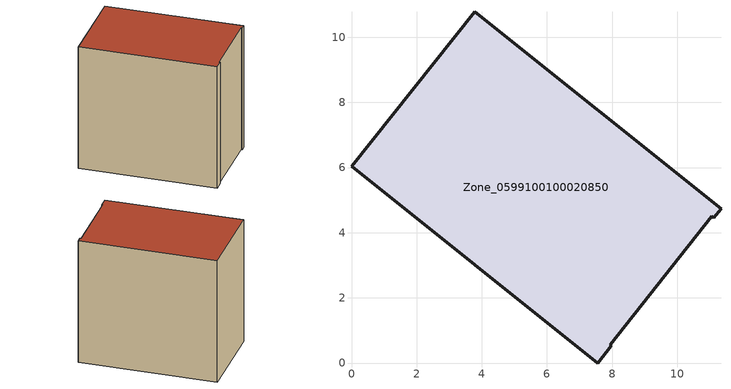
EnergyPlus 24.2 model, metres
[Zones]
Zone_0599100100020850
 floor ground (C_G): 11.12,4.46 11.06,4.51 7.94,0.56 7.98,0.53 7.56,0 0,6.04 3.78,10.78 11.34,4.74 z0.48
 wall outside (C_F): 11.12,4.46 11.34,4.74 3.78,10.78 0,6.04 7.56,0 7.98,0.53 7.94,0.56 11.06,4.51 11.12,4.46 z0.48:9.64
 roof outside (C_R): 11.06,4.51 11.12,4.46 11.34,4.74 3.78,10.78 0,6.04 7.56,0 7.98,0.53 7.94,0.56 z9.64
[BUILDING]
Pand.0599100100020850: North Axis=0; Terrain=City; Loads Convergence Tolerance Value=0.04; Temperature Convergence Tolerance Value=0.4; Solar Distribution=FullExterior; Maximum Number of Warmup Days=25; Minimum Number of Warmup Days=1
[Site:Location]
Rotterdam.The.Hague.AP_ZH_NLD Design_Conditions: Latitude=51.96; Longitude=4.45; Time Zone=1; Elevation=-4.5
[SITE:GROUNDTEMPERATURE:BUILDINGSURFACE]
18, 18, 18, 18, 18, 18, 18, 18, 18, 18, 18, 18
[MATERIAL] Thermal Absorptance=0.9; Solar Absorptance=0.7; Visible Absorptance=0.7
Name | Roughness | Thickness | Conductivity | Density | Specific Heat
G.TI.2015-2018 | MediumSmooth | 0.15 | 0.0428571 | 540 | 1210
F.TI.2015-2018 | Rough | 0.3 | 0.0666667 | 1920 | 840
R.TI.2015-2018 | MediumRough | 0.2 | 0.0333333 | 1500 | 1000
[CONSTRUCTION]
C_G: G.TI.2015-2018
C_F: F.TI.2015-2018
C_R: R.TI.2015-2018
[ZONE]
Zone_0599100100020850: Type=1; Multiplier=1; Ceiling Height=Autocalculate; Volume=Autocalculate; Floor Area=autocalculate; Part of Total Floor Area=Yes
[ZONEINFILTRATION:DESIGNFLOWRATE]
Infil_Zone_0599100100020850: Zone or ZoneList or Space or SpaceList=Zone_0599100100020850; Schedule=AlwaysOn; Design Flow Rate Calculation Method=Flow/Area; Flow Rate per Floor Area=0.0015; Constant Term Coefficient=1; Temperature Term Coefficient=0; Velocity Term Coefficient=0; Velocity Squared Term Coefficient=0
[HVACTEMPLATE:ZONE:IDEALLOADSAIRSYSTEM]
Zone_0599100100020850: Maximum Heating Supply Air Temperature=50; Minimum Cooling Supply Air Temperature=13; Maximum Heating Supply Air Humidity Ratio=0.0156; Minimum Cooling Supply Air Humidity Ratio=0.0077; Heating Limit=NoLimit; Cooling Limit=NoLimit; Dehumidification Control Type=ConstantSensibleHeatRatio; Cooling Sensible Heat Ratio=0.7; Dehumidification Setpoint=60; Humidification Control Type=None; Humidification Setpoint=30; Outdoor Air Method=None; Outdoor Air Flow Rate per Person=0.00944; Outdoor Air Flow Rate per Zone Floor Area=0; Outdoor Air Flow Rate per Zone=0; Demand Controlled Ventilation Type=None; Outdoor Air Economizer Type=NoEconomizer; Heat Recovery Type=None; Sensible Heat Recovery Effectiveness=0.7; Latent Heat Recovery Effectiveness=0.65
[ZONECONTROL:THERMOSTAT]
ThermostatControl_Zone_0599100100020850: Zone or ZoneList=Zone_0599100100020850; Control Type Schedule=DualSetpointControlType; Control 1=Thermostat_Zone_0599100100020850; Temperature Difference Between Cutout And Setpoint=0
[THERMOSTATSETPOINT:DUALSETPOINT]
Thermostat_Zone_0599100100020850: Heating Setpoint Temperature Schedule=HeatingSetpoint_Zone_0599100100020850; Cooling Setpoint Temperature Schedule=CoolingSetpoint_Zone_0599100100020850
[SCHEDULE:COMPACT]
HeatingSetpoint_Zone_0599100100020850: Through: 12/31, For: AllDays, Until: 24:00, 21
CoolingSetpoint_Zone_0599100100020850: Through: 12/31, For: AllDays, Until: 24:00, 24
DualSetpointControlType: Through: 12/31, For: AllDays, Until: 24:00, 4
AlwaysOn: Through: 12/31, For: AllDays, Until: 24:00, 1
